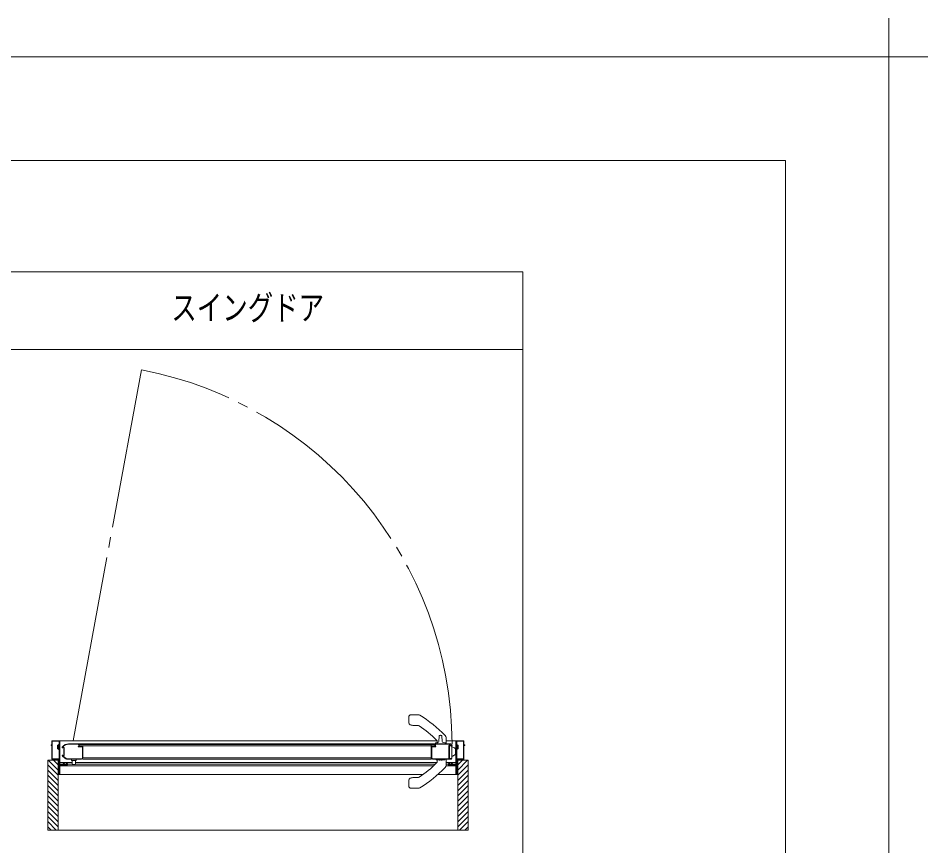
# Model space of a CAD drawing. Units: millimetres on the paper. Extents: x -305 to 305, y -152 to 152.
# Drawn here: x 34.9 to 122.7, y 72.3 to 152.3 of the extents above; entities that cross this region are included whole.
import ezdxf
from ezdxf.enums import TextEntityAlignment as Align

# ---------------------------------------------------------------- set-up
doc = ezdxf.new("R2010")
doc.units = ezdxf.units.MM
doc.linetypes.add('LONG_CHAIN', pattern=[21, 18, -1, 1, -1])
doc.linetypes.add('LONG_DOUBLE_CHAIN', pattern=[21.8, 18, -1, 0.6, -0.6, 0.6, -1])
for name, color, linetype, lineweight in [('0-1_VIEW0001', 7, 'Continuous', 9), ('0-2_1図面枠', 7, 'Continuous', 9), ('0-3_図面枠', 3, 'Continuous', 9), ('0-4_DEFPOINTS', 7, 'Continuous', 9)]:
    doc.layers.add(name, color=color, linetype=linetype, lineweight=lineweight)
doc.styles.add('ＭＳ ゴシック', font='')
doc.styles.get('ＭＳ ゴシック').set_extended_font_data('MS Gothic')

# ---------------------------------------------------------------- blocks, each defined once
blk = doc.blocks.new('グループ-6')
at = {"layer": '0-2_1図面枠'}
for p, q in [((4200, 2895), (4200, 3045)), ((4275, 2970), (4125, 2970))]:
    blk.add_line(p, q, dxfattribs=at)

msp = doc.modelspace()

# ---------------------------------------------------------------- linework, layer by layer
at = {"layer": '0-1_VIEW0001'}
for p, q in [((18.617, 127.749), (83.617, 127.749)), ((83.617, 127.749), (83.617, 20.249)), ((18.617, 120.249), (83.617, 120.249)), ((72.608, 84.162), (72.608, 84.737)), ((73.558, 84.937), (72.808, 84.937)), ((73.493, 83.907), (73.108, 83.907)), ((76.208, 82.152), (76.208, 82.729)), ((38.058, 81.992), (38.058, 82.012)), ((38.068, 82.022), (38.118, 82.022)), ((38.118, 81.982), (38.068, 81.982)), ((38.133, 82.037), (38.133, 82.372)), ((38.133, 80.672), (38.133, 81.967)), ((38.178, 80.682), (38.178, 82.362)), ((38.183, 82.422), (38.858, 82.422)), ((38.193, 82.377), (38.818, 82.377)), ((38.683, 81.997), (38.733, 81.997)), ((38.683, 81.997), (38.683, 81.647)), ((38.833, 82.362), (38.833, 80.682)), ((38.883, 82.397), (38.883, 80.102)), ((75.343, 82.422), (38.908, 82.422)), ((38.908, 79.172), (38.908, 82.422)), ((39.132, 81.752), (39.132, 81.786)), ((39.18, 81.737), (39.147, 81.737)), ((39.244, 81.76), (39.185, 81.738)), ((39.218, 81.802), (39.252, 81.802)), ((39.277, 81.037), (39.277, 81.737)), ((39.317, 81.737), (39.317, 81.037)), ((39.757, 82.137), (41.117, 82.137)), ((40.662, 82.092), (39.757, 82.092)), ((40.687, 81.842), (40.687, 81.857)), ((40.702, 81.872), (40.722, 81.872)), ((41.077, 81.827), (40.702, 81.827)), ((40.737, 81.887), (40.737, 82.017)), ((40.782, 82.047), (40.782, 81.922)), ((40.807, 82.072), (75.108, 82.072)), ((41.103, 82.072), (40.807, 82.072)), ((40.807, 81.922), (75.108, 81.922)), ((40.832, 81.872), (41.057, 81.872)), ((41.087, 80.762), (41.087, 81.817)), ((41.097, 81.912), (41.103, 81.912)), ((41.125, 82.082), (41.111, 82.074)), ((41.111, 81.909), (41.125, 81.901)), ((41.132, 82.122), (74.783, 82.122)), ((41.132, 82.122), (41.132, 82.095)), ((41.132, 81.888), (41.132, 80.762)), ((74.783, 82.122), (74.783, 80.637)), ((74.783, 82.095), (74.783, 82.122)), ((74.783, 80.762), (74.783, 81.888)), ((74.804, 82.074), (74.79, 82.082)), ((74.79, 81.901), (74.804, 81.91)), ((74.798, 82.137), (76.658, 82.137)), ((75.108, 82.072), (74.812, 82.072)), ((74.812, 81.912), (74.818, 81.912)), ((74.828, 80.762), (74.828, 81.817)), ((74.838, 81.827), (75.213, 81.827)), ((74.858, 81.872), (75.083, 81.872)), ((75.108, 81.922), (75.108, 82.072)), ((75.133, 81.922), (75.133, 82.047)), ((75.178, 81.887), (75.178, 82.017)), ((75.213, 81.872), (75.193, 81.872)), ((75.228, 81.842), (75.228, 81.857)), ((75.253, 82.092), (76.588, 82.092)), ((75.358, 82.152), (75.358, 82.348)), ((75.373, 82.137), (76.193, 82.137)), ((76.028, 82.137), (75.94, 82.137)), ((77.158, 82.422), (76.208, 82.422)), ((76.488, 81.954), (76.488, 81.563)), ((76.517, 81.995), (76.495, 81.972)), ((76.533, 81.947), (76.533, 80.702)), ((76.533, 81.927), (76.533, 80.757)), ((76.533, 81.927), (76.708, 81.927)), ((76.588, 82.002), (76.535, 82.002)), ((76.733, 81.962), (76.548, 81.962)), ((76.758, 81.877), (76.758, 80.757)), ((77.158, 80.087), (77.158, 82.422)), ((77.183, 82.397), (77.183, 80.102)), ((77.883, 82.422), (77.208, 82.422)), ((77.233, 82.362), (77.233, 80.682)), ((77.873, 82.377), (77.248, 82.377)), ((77.383, 81.647), (77.383, 81.997)), ((77.888, 80.682), (77.888, 82.362)), ((77.933, 82.037), (77.933, 82.372)), ((77.933, 80.672), (77.933, 81.967)), ((77.998, 82.022), (77.948, 82.022)), ((77.948, 81.982), (77.998, 81.982)), ((78.008, 81.992), (78.008, 82.012)), ((39.132, 81.012), (39.132, 81.022)), ((39.147, 81.037), (39.18, 81.037)), ((39.185, 81.036), (39.244, 81.013)), ((39.492, 80.667), (39.192, 80.892)), ((39.252, 80.972), (39.211, 80.972)), ((39.219, 80.928), (39.519, 80.703)), ((76.468, 81.531), (76.468, 81.243)), ((76.483, 81.552), (76.472, 81.541)), ((76.472, 81.232), (76.483, 81.221)), ((76.488, 81.211), (76.488, 80.697)), ((77.108, 81.17), (77.108, 81.603)), ((77.383, 81.647), (77.333, 81.647)), ((37.733, 73.797), (37.733, 80.547)), ((38.733, 80.547), (37.733, 80.547)), ((38.733, 79.097), (37.733, 80.097)), ((38.733, 79.597), (37.783, 80.547)), ((38.818, 80.622), (38.183, 80.622)), ((38.818, 80.667), (38.193, 80.667)), ((38.733, 80.097), (38.283, 80.547)), ((38.733, 80.547), (38.733, 73.797)), ((38.833, 79.237), (38.833, 80.607)), ((38.883, 80.022), (38.883, 79.187)), ((38.898, 80.087), (39.218, 80.087)), ((39.583, 80.037), (38.898, 80.037)), ((38.908, 80.315), (40.082, 80.315)), ((38.908, 80.175), (39.233, 80.175)), ((38.908, 79.999), (74.997, 79.999)), ((39.233, 80.102), (39.233, 80.187)), ((39.278, 80.175), (39.578, 80.175)), ((39.278, 80.172), (39.278, 80.102)), ((39.283, 80.237), (39.338, 80.237)), ((39.338, 80.187), (39.293, 80.187)), ((39.293, 80.087), (39.563, 80.087)), ((39.353, 80.222), (39.353, 80.202)), ((39.503, 80.202), (39.503, 80.222)), ((39.518, 80.237), (39.583, 80.237)), ((39.563, 80.187), (39.518, 80.187)), ((39.578, 80.102), (39.578, 80.172)), ((39.582, 80.682), (41.007, 80.682)), ((41.007, 80.637), (39.582, 80.637)), ((39.633, 80.187), (39.633, 80.087)), ((39.633, 80.175), (40.082, 80.175)), ((40.032, 80.562), (40.032, 80.637)), ((40.082, 80.462), (40.082, 80.512)), ((40.432, 80.512), (40.082, 80.512)), ((40.082, 80.187), (40.082, 80.462)), ((40.382, 80.137), (40.132, 80.137)), ((40.43, 80.172), (75.183, 80.172)), ((40.432, 80.462), (40.432, 80.512)), ((40.432, 80.462), (40.432, 80.187)), ((40.432, 80.312), (75.322, 80.312)), ((40.482, 80.562), (40.482, 80.637)), ((74.783, 80.787), (41.132, 80.787)), ((41.132, 80.637), (74.783, 80.637)), ((76.473, 80.682), (74.908, 80.682)), ((76.683, 80.637), (74.908, 80.637)), ((75.328, 80.637), (75.415, 80.637)), ((75.358, 80.622), (75.358, 80.426)), ((76.204, 79.995), (77.158, 79.995)), ((76.208, 80.622), (76.208, 80.044)), ((76.208, 80.312), (77.158, 80.312)), ((76.208, 80.172), (76.433, 80.172)), ((76.433, 80.187), (76.433, 80.087)), ((76.548, 80.237), (76.483, 80.237)), ((76.483, 80.037), (77.168, 80.037)), ((76.488, 80.172), (76.788, 80.172)), ((76.488, 80.102), (76.488, 80.172)), ((76.503, 80.187), (76.548, 80.187)), ((76.773, 80.087), (76.503, 80.087)), ((76.533, 80.707), (76.533, 80.757)), ((76.708, 80.707), (76.533, 80.707)), ((76.548, 80.687), (76.673, 80.687)), ((76.563, 80.202), (76.563, 80.222)), ((76.693, 80.697), (76.723, 80.697)), ((76.713, 80.222), (76.713, 80.202)), ((76.783, 80.237), (76.728, 80.237)), ((76.728, 80.187), (76.773, 80.187)), ((76.788, 80.172), (76.788, 80.102)), ((76.833, 80.102), (76.833, 80.187)), ((76.833, 80.172), (77.158, 80.172)), ((77.168, 80.087), (76.848, 80.087)), ((77.158, 79.172), (77.158, 80.037)), ((77.183, 80.022), (77.183, 79.187)), ((77.233, 79.237), (77.233, 80.607)), ((77.248, 80.667), (77.873, 80.667)), ((77.248, 80.622), (77.883, 80.622)), ((77.333, 80.547), (77.333, 73.797)), ((77.333, 80.097), (77.783, 80.547)), ((77.333, 79.597), (78.283, 80.547)), ((78.333, 80.547), (77.333, 80.547)), ((77.333, 79.097), (78.333, 80.097)), ((78.333, 73.797), (78.333, 80.547)), ((38.733, 78.597), (37.733, 79.597)), ((38.733, 78.097), (37.733, 79.097)), ((38.733, 79.187), (38.733, 79.207)), ((38.748, 79.222), (38.818, 79.222)), ((38.868, 79.172), (38.748, 79.172)), ((38.908, 79.172), (73.989, 79.172)), ((75.423, 79.172), (77.158, 79.172)), ((77.333, 79.172), (77.182, 79.172)), ((77.198, 79.172), (77.318, 79.172)), ((77.318, 79.222), (77.248, 79.222)), ((77.333, 78.597), (78.333, 79.597)), ((77.333, 79.187), (77.333, 79.207)), ((77.333, 78.097), (78.333, 79.097)), ((38.733, 77.597), (37.733, 78.597)), ((72.608, 78.611), (72.608, 78.037)), ((73.493, 78.867), (73.108, 78.867)), ((77.333, 77.597), (78.333, 78.597)), ((38.733, 77.097), (37.733, 78.097)), ((38.733, 76.597), (37.733, 77.597)), ((73.558, 77.837), (72.808, 77.837)), ((77.333, 77.097), (78.333, 78.097)), ((77.333, 76.597), (78.333, 77.597)), ((38.733, 76.097), (37.733, 77.097)), ((38.733, 75.597), (37.733, 76.597)), ((77.333, 76.097), (78.333, 77.097)), ((77.333, 75.597), (78.333, 76.597)), ((38.733, 75.097), (37.733, 76.097)), ((38.733, 74.602), (37.733, 75.602)), ((77.333, 75.097), (78.333, 76.097)), ((77.333, 74.602), (78.333, 75.602)), ((38.733, 74.107), (37.733, 75.107)), ((77.333, 74.107), (78.333, 75.107)), ((38.548, 73.797), (37.733, 74.612)), ((38.053, 73.797), (37.733, 74.117)), ((37.734, 73.797), (78.333, 73.797)), ((77.518, 73.797), (78.333, 74.612)), ((78.013, 73.797), (78.333, 74.117))]:
    msp.add_line(p, q, dxfattribs=at)
at = {"layer": '0-1_VIEW0001', "linetype": 'LONG_CHAIN'}
msp.add_line((40.205, 82.422), (46.781, 118.276), dxfattribs=at)
at = {"layer": '0-1_VIEW0001', "color": 2}
for p, q in [((75.514, 82.363), (75.542, 82.899)), ((75.813, 82.899), (75.841, 82.363)), ((75.179, 82.171), (75.178, 82.137)), ((75.408, 82.246), (75.222, 82.218)), ((76.133, 82.218), (75.947, 82.246)), ((76.178, 82.137), (76.176, 82.171)), ((75.603, 80.617), (75.253, 80.617)), ((75.253, 80.617), (75.253, 80.605)), ((75.303, 80.637), (75.303, 80.617)), ((75.613, 80.627), (75.743, 80.627)), ((76.103, 80.617), (75.753, 80.617)), ((76.053, 80.617), (76.052, 80.637)), ((76.103, 80.605), (76.103, 80.617))]:
    msp.add_line(p, q, dxfattribs=at)
at = {"layer": '0-1_VIEW0001', "color": 2, "linetype": 'LONG_DOUBLE_CHAIN'}
for p, q in [((75.612, 80.575), (75.612, 80.558)), ((75.743, 80.575), (75.743, 80.558))]:
    msp.add_line(p, q, dxfattribs=at)
at = {"layer": '0-1_VIEW0001'}
for points in [[(38.058, 82.012), (38.061, 82.019), (38.068, 82.022)], [(38.068, 81.982), (38.061, 81.985), (38.058, 81.992)], [(38.118, 82.022), (38.128, 82.026), (38.133, 82.037)], [(38.133, 81.967), (38.128, 81.977), (38.118, 81.982)], [(38.133, 82.372), (38.147, 82.407), (38.183, 82.422)], [(38.178, 82.362), (38.182, 82.372), (38.193, 82.377)], [(38.733, 81.647), (38.733, 81.997), (38.811, 82.056)], [(38.818, 82.377), (38.828, 82.372), (38.833, 82.362)], [(38.858, 82.422), (38.875, 82.415), (38.883, 82.397)], [(39.132, 81.786), (39.135, 81.801), (39.141, 81.814), (39.258, 81.951), (39.41, 82.051), (39.58, 82.113), (39.757, 82.137)], [(39.147, 81.737), (39.137, 81.741), (39.132, 81.752)], [(39.185, 81.738), (39.182, 81.737), (39.18, 81.737)], [(39.757, 82.092), (39.603, 82.07), (39.451, 82.022), (39.34, 81.972), (39.247, 81.898), (39.206, 81.826), (39.204, 81.81), (39.218, 81.802)], [(39.277, 81.737), (39.267, 81.757), (39.244, 81.76)], [(39.252, 81.802), (39.298, 81.783), (39.317, 81.737)], [(40.737, 82.017), (40.716, 82.07), (40.662, 82.092)], [(40.687, 81.857), (40.692, 81.867), (40.702, 81.872)], [(40.702, 81.827), (40.692, 81.831), (40.687, 81.842)], [(40.722, 81.872), (40.733, 81.876), (40.737, 81.887)], [(40.807, 82.072), (40.79, 82.064), (40.782, 82.047)], [(40.782, 81.922), (40.797, 81.886), (40.832, 81.872)], [(41.057, 81.872), (41.075, 81.879), (41.082, 81.897), (41.087, 81.907), (41.097, 81.912)], [(41.087, 81.817), (41.085, 81.824), (41.077, 81.827)], [(41.111, 82.074), (41.107, 82.072), (41.103, 82.072)], [(41.103, 81.912), (41.107, 81.911), (41.111, 81.909)], [(41.117, 82.137), (41.128, 82.132), (41.132, 82.122)], [(41.132, 82.095), (41.131, 82.088), (41.125, 82.082)], [(41.125, 81.901), (41.131, 81.896), (41.132, 81.888)], [(74.783, 82.122), (74.787, 82.132), (74.798, 82.137)], [(74.79, 82.082), (74.785, 82.088), (74.783, 82.095)], [(74.783, 81.888), (74.785, 81.896), (74.79, 81.901)], [(74.812, 82.072), (74.808, 82.072), (74.804, 82.074)], [(74.804, 81.91), (74.808, 81.911), (74.812, 81.912)], [(74.818, 81.912), (74.828, 81.907), (74.833, 81.897), (74.84, 81.879), (74.858, 81.872)], [(74.828, 81.817), (74.831, 81.824), (74.838, 81.827)], [(75.083, 81.872), (75.118, 81.886), (75.133, 81.922)], [(75.133, 82.047), (75.125, 82.065), (75.108, 82.072)], [(75.178, 82.017), (75.2, 82.07), (75.253, 82.092)], [(75.193, 81.872), (75.182, 81.876), (75.178, 81.887)], [(75.228, 81.857), (75.223, 81.867), (75.213, 81.872)], [(75.213, 81.827), (75.223, 81.831), (75.228, 81.842)], [(76.495, 81.972), (76.49, 81.964), (76.488, 81.954)], [(76.535, 82.002), (76.526, 82), (76.517, 81.995)], [(76.548, 81.962), (76.537, 81.957), (76.533, 81.947)], [(76.588, 82.092), (76.633, 82.047), (76.588, 82.002)], [(76.658, 82.137), (76.746, 82.1), (76.775, 82.06), (76.783, 82.012), (76.768, 81.976), (76.733, 81.962)], [(77.208, 82.422), (77.19, 82.415), (77.183, 82.397)], [(77.248, 82.377), (77.237, 82.372), (77.233, 82.362)], [(77.383, 81.997), (77.333, 81.997), (77.254, 82.056)], [(77.333, 81.997), (77.333, 81.647), (77.254, 81.587)], [(77.888, 82.362), (77.883, 82.372), (77.873, 82.377)], [(77.933, 82.372), (77.918, 82.407), (77.883, 82.422)], [(77.948, 82.022), (77.937, 82.026), (77.933, 82.037)], [(77.933, 81.967), (77.937, 81.977), (77.948, 81.982)], [(78.008, 82.012), (78.005, 82.019), (77.998, 82.022)], [(77.998, 81.982), (78.005, 81.985), (78.008, 81.992)], [(38.683, 81.647), (38.733, 81.647), (38.811, 81.587)], [(39.132, 81.022), (39.137, 81.032), (39.147, 81.037)], [(39.192, 80.892), (39.148, 80.945), (39.132, 81.012)], [(39.18, 81.037), (39.182, 81.036), (39.185, 81.036)], [(39.211, 80.972), (39.198, 80.963), (39.199, 80.947), (39.209, 80.937), (39.219, 80.928)], [(39.244, 81.013), (39.267, 81.016), (39.277, 81.037)], [(39.317, 81.037), (39.298, 80.991), (39.252, 80.972)], [(76.472, 81.541), (76.469, 81.536), (76.468, 81.531)], [(76.468, 81.243), (76.469, 81.237), (76.472, 81.232)], [(76.488, 81.563), (76.486, 81.557), (76.483, 81.552)], [(76.483, 81.221), (76.486, 81.216), (76.488, 81.211)], [(38.183, 80.622), (38.147, 80.636), (38.133, 80.672)], [(38.193, 80.667), (38.182, 80.671), (38.178, 80.682)], [(38.833, 80.682), (38.828, 80.671), (38.818, 80.667)], [(38.833, 80.607), (38.828, 80.617), (38.818, 80.622)], [(38.883, 80.102), (38.887, 80.091), (38.898, 80.087)], [(38.898, 80.037), (38.887, 80.032), (38.883, 80.022)], [(39.218, 80.087), (39.228, 80.091), (39.233, 80.102)], [(39.233, 80.187), (39.247, 80.222), (39.283, 80.237)], [(39.293, 80.187), (39.282, 80.182), (39.278, 80.172)], [(39.278, 80.102), (39.282, 80.091), (39.293, 80.087)], [(39.338, 80.237), (39.348, 80.232), (39.353, 80.222)], [(39.353, 80.202), (39.348, 80.191), (39.338, 80.187)], [(39.582, 80.637), (39.535, 80.644), (39.492, 80.667)], [(39.503, 80.222), (39.507, 80.232), (39.518, 80.237)], [(39.518, 80.187), (39.507, 80.191), (39.503, 80.202)], [(39.519, 80.703), (39.549, 80.687), (39.582, 80.682)], [(39.578, 80.172), (39.573, 80.182), (39.563, 80.187)], [(39.563, 80.087), (39.573, 80.091), (39.578, 80.102)], [(39.583, 80.237), (39.618, 80.222), (39.633, 80.187)], [(39.633, 80.087), (39.618, 80.051), (39.583, 80.037)], [(41.007, 80.682), (41.064, 80.705), (41.087, 80.762)], [(41.132, 80.762), (41.096, 80.673), (41.007, 80.637)], [(74.908, 80.637), (74.819, 80.673), (74.783, 80.762)], [(74.908, 80.682), (74.851, 80.705), (74.828, 80.762)], [(76.483, 80.237), (76.447, 80.222), (76.433, 80.187)], [(76.433, 80.087), (76.447, 80.051), (76.483, 80.037)], [(76.488, 80.697), (76.483, 80.686), (76.473, 80.682)], [(76.488, 80.172), (76.492, 80.182), (76.503, 80.187)], [(76.503, 80.087), (76.492, 80.091), (76.488, 80.102)], [(76.533, 80.702), (76.537, 80.691), (76.548, 80.687)], [(76.563, 80.222), (76.558, 80.232), (76.548, 80.237)], [(76.548, 80.187), (76.558, 80.191), (76.563, 80.202)], [(76.673, 80.687), (76.677, 80.688), (76.681, 80.691), (76.686, 80.695), (76.693, 80.697)], [(76.723, 80.697), (76.73, 80.694), (76.733, 80.687), (76.718, 80.651), (76.683, 80.637)], [(76.728, 80.237), (76.717, 80.232), (76.713, 80.222)], [(76.713, 80.202), (76.717, 80.191), (76.728, 80.187)], [(76.773, 80.187), (76.783, 80.182), (76.788, 80.172)], [(76.788, 80.102), (76.783, 80.091), (76.773, 80.087)], [(76.833, 80.187), (76.818, 80.222), (76.783, 80.237)], [(76.848, 80.087), (76.837, 80.091), (76.833, 80.102)], [(77.183, 80.102), (77.178, 80.091), (77.168, 80.087)], [(77.168, 80.037), (77.178, 80.032), (77.183, 80.022)], [(77.233, 80.682), (77.237, 80.671), (77.248, 80.667)], [(77.233, 80.607), (77.237, 80.617), (77.248, 80.622)], [(77.873, 80.667), (77.883, 80.671), (77.888, 80.682)], [(77.883, 80.622), (77.918, 80.636), (77.933, 80.672)], [(38.733, 79.207), (38.737, 79.217), (38.748, 79.222)], [(38.748, 79.172), (38.737, 79.176), (38.733, 79.187)], [(38.818, 79.222), (38.828, 79.226), (38.833, 79.237)], [(38.883, 79.187), (38.878, 79.176), (38.868, 79.172)], [(77.183, 79.187), (77.187, 79.176), (77.198, 79.172)], [(77.248, 79.222), (77.237, 79.226), (77.233, 79.237)], [(77.333, 79.207), (77.328, 79.217), (77.318, 79.222)], [(77.318, 79.172), (77.328, 79.176), (77.333, 79.187)]]:
    msp.add_lwpolyline(points, dxfattribs=at)
at = {"layer": '0-1_VIEW0001', "linetype": 'LONG_CHAIN'}
msp.add_arc((39.758, 81.922), 37.027, 0.29921, 79.06601, dxfattribs=at)
at = {"layer": '0-1_VIEW0001'}
for centre, radius, start, end in [((72.808, 84.737), 0.2, 90, 180), ((73.558, 84.737), 0.2, 57.03513, 90), ((66.799, 73.808), 13.05, 44.40318, 58.24605), ((72.808, 84.162), 0.2, 180, 249.07517), ((73.108, 84.947), 1.04, 249.07517, 270), ((73.493, 83.707), 0.2, 55.92995, 90), ((66.799, 73.808), 12.15, 45.61305, 55.92995), ((75.908, 82.729), 0.3, 0, 44.40318), ((38.82, 82.044), 0.015, 19.47122, 127.16085), ((75.158, 82.348), 0.2, 0, 45.61305), ((75.373, 82.152), 0.015, 180, 270), ((76.193, 82.152), 0.015, 270, 0), ((76.708, 81.877), 0.05, 0, 90), ((76.733, 81.387), 0.45, 38.21321, 86.81526), ((77.245, 82.044), 0.015, 52.83915, 160.52878), ((38.82, 81.599), 0.015, 232.83915, 340.52878), ((76.733, 81.387), 0.45, 273.18474, 321.78679), ((77.008, 81.603), 0.1, 0, 38.21321), ((77.008, 81.17), 0.1, 321.78679, 0), ((77.245, 81.599), 0.015, 199.47122, 307.16085), ((77.88, 81.642), 0.0077, 242.71904, 0), ((40.082, 80.562), 0.05, 180, 270), ((40.132, 80.187), 0.05, 180, 270), ((40.382, 80.187), 0.05, 270, 0), ((40.432, 80.562), 0.05, 270, 0), ((66.799, 88.966), 12.15, 304.07005, 314.38695), ((75.158, 80.426), 0.2, 314.38695, 0), ((75.373, 80.622), 0.015, 90, 180), ((75.908, 80.044), 0.3, 315.59682, 0), ((76.193, 80.622), 0.015, 0, 90), ((76.708, 80.757), 0.05, 270, 0), ((66.799, 88.966), 13.05, 301.75395, 315.59682), ((72.808, 78.611), 0.2, 110.92483, 180), ((73.108, 77.827), 1.04, 90, 110.92483), ((73.493, 79.067), 0.2, 270, 304.07005), ((72.808, 78.037), 0.2, 180, 270), ((73.558, 78.037), 0.2, 270, 302.96487)]:
    msp.add_arc(centre, radius, start, end, dxfattribs=at)
at = {"layer": '0-1_VIEW0001', "color": 2}
for centre, radius, start, end in [((75.592, 82.897), 0.05, 97.09046, 177.00002), ((75.678, 82.202), 0.75, 90.0004, 97.00669), ((75.678, 82.202), 0.75, 82.99308, 90.0004), ((75.763, 82.897), 0.05, 2.99998, 82.91056), ((75.229, 82.168), 0.05, 98.59735, 177), ((75.389, 82.37), 0.125, 278.55177, 357), ((75.966, 82.37), 0.125, 183, 261.43914), ((76.126, 82.168), 0.05, 3, 81.40265), ((75.268, 80.605), 0.015, 180, 260.87393), ((75.678, 83.157), 2.6, 260.87393, 268.55914), ((75.613, 80.617), 0.01, 90, 180), ((75.678, 83.662), 3.088, 268.7869, 271.2131), ((75.613, 80.573), 0.015, 268.55914, 0), ((75.743, 80.573), 0.015, 180, 271.44086), ((75.743, 80.617), 0.01, 0, 90), ((75.678, 83.157), 2.6, 271.44086, 279.12607), ((76.088, 80.605), 0.015, 279.12607, 0)]:
    msp.add_arc(centre, radius, start, end, dxfattribs=at)
at = {"layer": '0-3_図面枠'}
msp.add_lwpolyline([(-291.017, -138.498), (108.983, -138.498), (108.983, 138.502), (-291.017, 138.502)], close=True, dxfattribs=at)
at = {"layer": '0-4_DEFPOINTS'}
for p, q in [((118.983, 148.502), (-301.017, 148.502)), ((118.983, -148.498), (118.983, 148.502))]:
    msp.add_line(p, q, dxfattribs=at)

# ---------------------------------------------------------------- block references
at = {"layer": '0-2_1図面枠', "xscale": 0.05, "yscale": 0.05}
msp.add_blockref('グループ-6', (-91.017, 0.002), dxfattribs=at)

# ---------------------------------------------------------------- texts
at = {"layer": '0-1_VIEW0001', "style": 'ＭＳ ゴシック', "width": 0.75}
msp.add_text('スイングドア', height=2.405, dxfattribs=at).set_placement((49.67, 122.355), align=Align.BOTTOM_LEFT)

doc.saveas('drawing.dxf')
